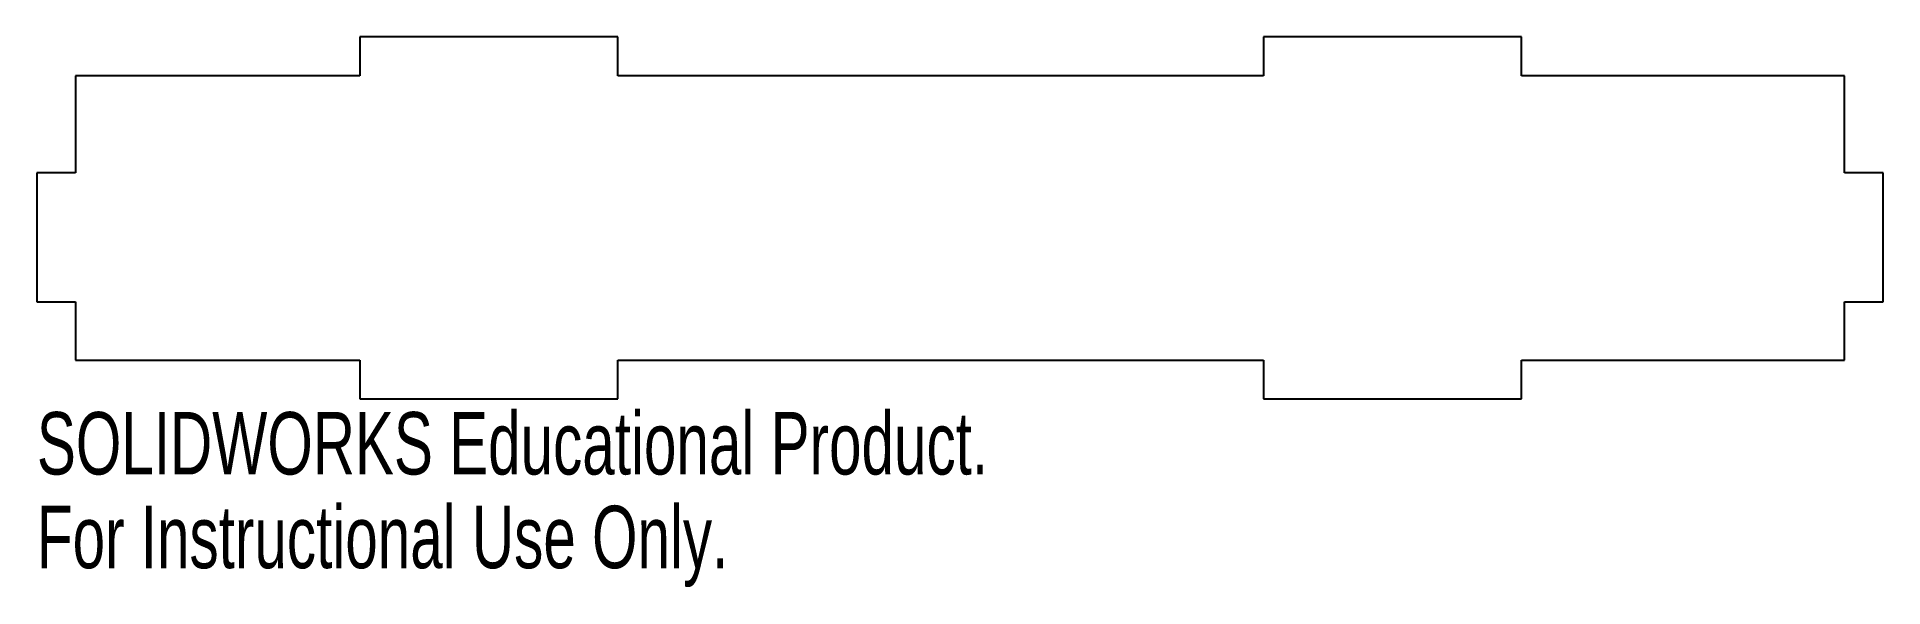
# Model space of a CAD drawing. Header units: millimetres. Extents: x 0 to 143, y -15 to 28.
import ezdxf

# ---------------------------------------------------------------- set-up
doc = ezdxf.new("R2010")
doc.units = ezdxf.units.MM
doc.styles.add('SLDTEXTSTYLE0', font='TXT', dxfattribs={"width": 0.7})

msp = doc.modelspace()

# ---------------------------------------------------------------- linework, layer by layer
at = {"color": 7, "linetype": 'Continuous', "lineweight": 25}
for p, q in [((45, 28), (25, 28)), ((25, 28), (25, 25)), ((45, 25), (45, 28)), ((115, 28), (95, 28)), ((95, 28), (95, 25)), ((115, 25), (115, 28)), ((25, 25), (3, 25)), ((3, 25), (3, 17.5)), ((95, 25), (45, 25)), ((140, 25), (115, 25)), ((140, 17.5), (140, 25)), ((3, 17.5), (0, 17.5)), ((0, 17.5), (0, 7.5)), ((143, 17.5), (140, 17.5)), ((143, 7.5), (143, 17.5)), ((0, 7.5), (3, 7.5)), ((3, 7.5), (3, 3)), ((140, 3), (140, 7.5)), ((140, 7.5), (143, 7.5)), ((3, 3), (25, 3)), ((25, 3), (25, 0)), ((45, 0), (45, 3)), ((45, 3), (95, 3)), ((95, 3), (95, 0)), ((115, 0), (115, 3)), ((115, 3), (140, 3)), ((25, 0), (45, 0)), ((95, 0), (115, 0))]:
    msp.add_line(p, q, dxfattribs=at)

# ---------------------------------------------------------------- texts
at = {"color": 7, "linetype": 'Continuous', "char_height": 4.8336, "attachment_point": 1, "style": 'SLDTEXTSTYLE0'}
for s, insert in [('SOLIDWORKS Educational Product.', (0, -1.02)), ('For Instructional Use Only.', (0, -8.27))]:
    msp.add_mtext(s, dxfattribs=dict(at, insert=insert))

doc.saveas('drawing.dxf')
